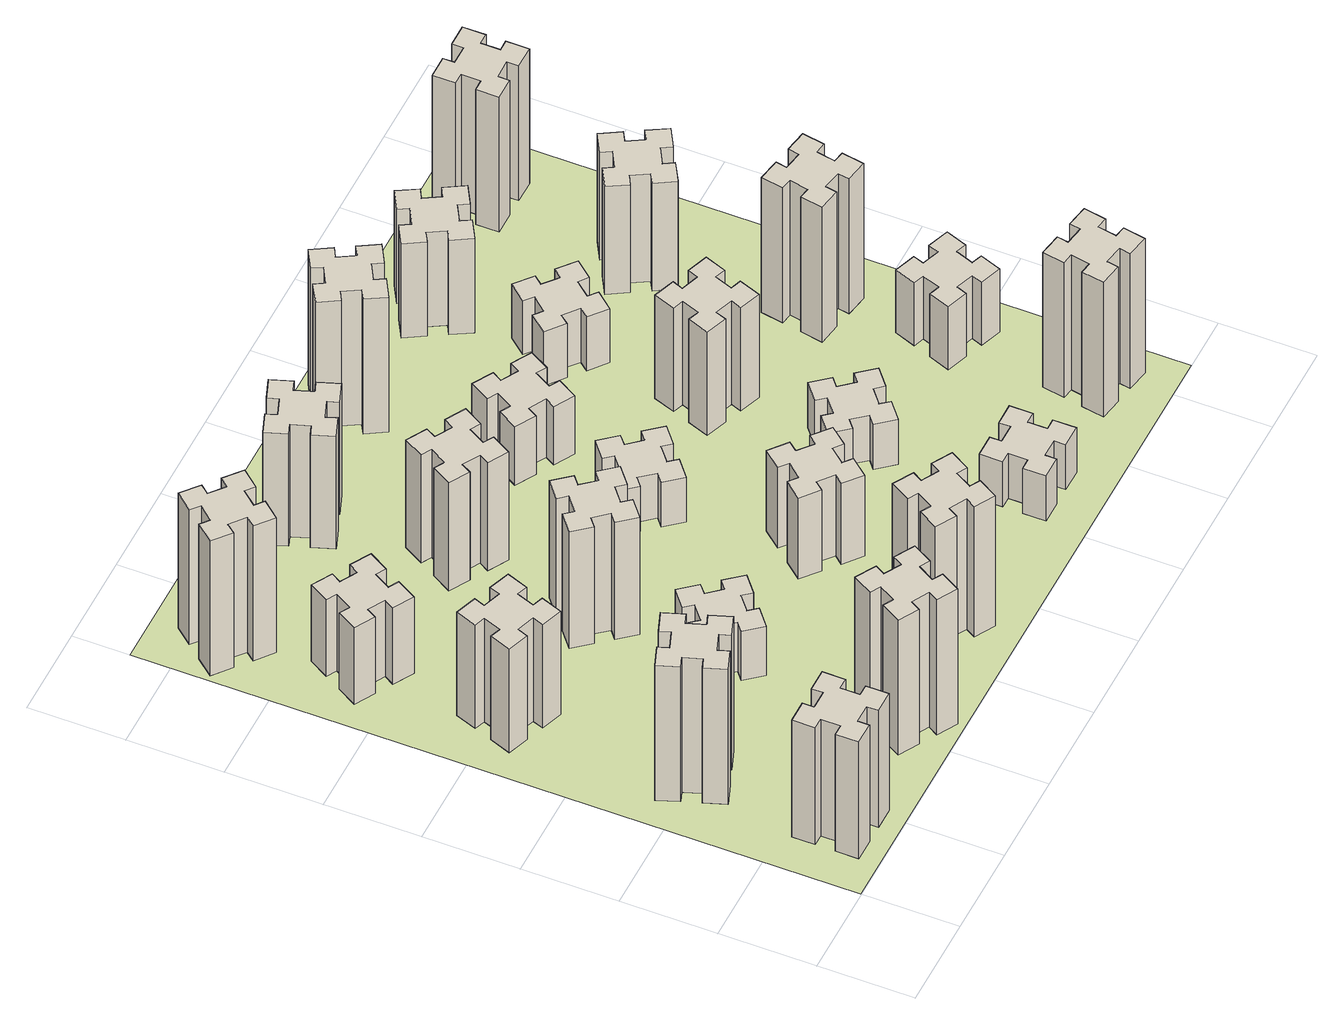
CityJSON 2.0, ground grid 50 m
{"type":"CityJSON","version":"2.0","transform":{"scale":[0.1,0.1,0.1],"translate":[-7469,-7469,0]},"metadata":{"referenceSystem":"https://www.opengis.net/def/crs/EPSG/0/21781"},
"CityObjects":{
"building1":{"type":"Building","attributes":{"class":"1000","function":"1000","usage":"1000","yearOfConstruction":2016,"roofType":"1000","measuredHeight":78,"storeysAboveGround":30,"storeysBelowGround":0},"geometry":[{"type":"Solid","lod":"1","boundaries":[[[[0,1,2,3,4,5,6,7,8,9,10,11,12,13,14,15,16,17,18,19]],[[17,16,20,21]],[[16,15,22,20]],[[15,14,23,22]],[[14,13,24,23]],[[13,12,25,24]],[[12,11,26,25]],[[11,10,27,26]],[[10,9,28,27]],[[9,8,29,28]],[[8,7,30,29]],[[7,6,31,30]],[[6,5,32,31]],[[5,4,33,32]],[[4,3,34,33]],[[3,2,35,34]],[[2,1,36,35]],[[1,0,37,36]],[[0,19,38,37]],[[19,18,39,38]],[[18,17,21,39]],[[24,25,26,27,28,29,30,31,32,33,34,35,36,37,38,39,21,20,22,23]]]]}]},
"building2":{"type":"Building","attributes":{"class":"1000","function":"1000","usage":"1000","yearOfConstruction":2016,"roofType":"1000","measuredHeight":90,"storeysAboveGround":30,"storeysBelowGround":0},"geometry":[{"type":"Solid","lod":"1","boundaries":[[[[40,41,42,43,44,45,46,47,48,49,50,51,52,53,54,55,56,57,58,59]],[[57,56,60,61]],[[56,55,62,60]],[[55,54,63,62]],[[54,53,64,63]],[[53,52,65,64]],[[52,51,66,65]],[[51,50,67,66]],[[50,49,68,67]],[[49,48,69,68]],[[48,47,70,69]],[[47,46,71,70]],[[46,45,72,71]],[[45,44,73,72]],[[44,43,74,73]],[[43,42,75,74]],[[42,41,76,75]],[[41,40,77,76]],[[40,59,78,77]],[[59,58,79,78]],[[58,57,61,79]],[[64,65,66,67,68,69,70,71,72,73,74,75,76,77,78,79,61,60,62,63]]]]}]},
"building3":{"type":"Building","attributes":{"class":"1000","function":"1000","usage":"1000","yearOfConstruction":2016,"roofType":"1000","measuredHeight":69,"storeysAboveGround":30,"storeysBelowGround":0},"geometry":[{"type":"Solid","lod":"1","boundaries":[[[[80,81,82,83,84,85,86,87,88,89,90,91,92,93,94,95,96,97,98,99]],[[97,96,100,101]],[[96,95,102,100]],[[95,94,103,102]],[[94,93,104,103]],[[93,92,105,104]],[[92,91,106,105]],[[91,90,107,106]],[[90,89,108,107]],[[89,88,109,108]],[[88,87,110,109]],[[87,86,111,110]],[[86,85,112,111]],[[85,84,113,112]],[[84,83,114,113]],[[83,82,115,114]],[[82,81,116,115]],[[81,80,117,116]],[[80,99,118,117]],[[99,98,119,118]],[[98,97,101,119]],[[104,105,106,107,108,109,110,111,112,113,114,115,116,117,118,119,101,100,102,103]]]]}]},
"building4":{"type":"Building","attributes":{"class":"1000","function":"1000","usage":"1000","yearOfConstruction":2016,"roofType":"1000","measuredHeight":51,"storeysAboveGround":30,"storeysBelowGround":0},"geometry":[{"type":"Solid","lod":"1","boundaries":[[[[120,121,122,123,124,125,126,127,128,129,130,131,132,133,134,135,136,137,138,139]],[[137,136,140,141]],[[136,135,142,140]],[[135,134,143,142]],[[134,133,144,143]],[[133,132,145,144]],[[132,131,146,145]],[[131,130,147,146]],[[130,129,148,147]],[[129,128,149,148]],[[128,127,150,149]],[[127,126,151,150]],[[126,125,152,151]],[[125,124,153,152]],[[124,123,154,153]],[[123,122,155,154]],[[122,121,156,155]],[[121,120,157,156]],[[120,139,158,157]],[[139,138,159,158]],[[138,137,141,159]],[[144,145,146,147,148,149,150,151,152,153,154,155,156,157,158,159,141,140,142,143]]]]}]},
"building5":{"type":"Building","attributes":{"class":"1000","function":"1000","usage":"1000","yearOfConstruction":2016,"roofType":"1000","measuredHeight":90,"storeysAboveGround":30,"storeysBelowGround":0},"geometry":[{"type":"Solid","lod":"1","boundaries":[[[[160,161,162,163,164,165,166,167,168,169,170,171,172,173,174,175,176,177,178,179]],[[177,176,180,181]],[[176,175,182,180]],[[175,174,183,182]],[[174,173,184,183]],[[173,172,185,184]],[[172,171,186,185]],[[171,170,187,186]],[[170,169,188,187]],[[169,168,189,188]],[[168,167,190,189]],[[167,166,191,190]],[[166,165,192,191]],[[165,164,193,192]],[[164,163,194,193]],[[163,162,195,194]],[[162,161,196,195]],[[161,160,197,196]],[[160,179,198,197]],[[179,178,199,198]],[[178,177,181,199]],[[184,185,186,187,188,189,190,191,192,193,194,195,196,197,198,199,181,180,182,183]]]]}]},
"building6":{"type":"Building","attributes":{"class":"1000","function":"1000","usage":"1000","yearOfConstruction":2016,"roofType":"1000","measuredHeight":90,"storeysAboveGround":30,"storeysBelowGround":0},"geometry":[{"type":"Solid","lod":"1","boundaries":[[[[200,201,202,203,204,205,206,207,208,209,210,211,212,213,214,215,216,217,218,219]],[[217,216,220,221]],[[216,215,222,220]],[[215,214,223,222]],[[214,213,224,223]],[[213,212,225,224]],[[212,211,226,225]],[[211,210,227,226]],[[210,209,228,227]],[[209,208,229,228]],[[208,207,230,229]],[[207,206,231,230]],[[206,205,232,231]],[[205,204,233,232]],[[204,203,234,233]],[[203,202,235,234]],[[202,201,236,235]],[[201,200,237,236]],[[200,219,238,237]],[[219,218,239,238]],[[218,217,221,239]],[[224,225,226,227,228,229,230,231,232,233,234,235,236,237,238,239,221,220,222,223]]]]}]},
"building7":{"type":"Building","attributes":{"class":"1000","function":"1000","usage":"1000","yearOfConstruction":2016,"roofType":"1000","measuredHeight":33,"storeysAboveGround":30,"storeysBelowGround":0},"geometry":[{"type":"Solid","lod":"1","boundaries":[[[[240,241,242,243,244,245,246,247,248,249,250,251,252,253,254,255,256,257,258,259]],[[257,256,260,261]],[[256,255,262,260]],[[255,254,263,262]],[[254,253,264,263]],[[253,252,265,264]],[[252,251,266,265]],[[251,250,267,266]],[[250,249,268,267]],[[249,248,269,268]],[[248,247,270,269]],[[247,246,271,270]],[[246,245,272,271]],[[245,244,273,272]],[[244,243,274,273]],[[243,242,275,274]],[[242,241,276,275]],[[241,240,277,276]],[[240,259,278,277]],[[259,258,279,278]],[[258,257,261,279]],[[264,265,266,267,268,269,270,271,272,273,274,275,276,277,278,279,261,260,262,263]]]]}]},
"building8":{"type":"Building","attributes":{"class":"1000","function":"1000","usage":"1000","yearOfConstruction":2016,"roofType":"1000","measuredHeight":78,"storeysAboveGround":30,"storeysBelowGround":0},"geometry":[{"type":"Solid","lod":"1","boundaries":[[[[280,281,282,283,284,285,286,287,288,289,290,291,292,293,294,295,296,297,298,299]],[[297,296,300,301]],[[296,295,302,300]],[[295,294,303,302]],[[294,293,304,303]],[[293,292,305,304]],[[292,291,306,305]],[[291,290,307,306]],[[290,289,308,307]],[[289,288,309,308]],[[288,287,310,309]],[[287,286,311,310]],[[286,285,312,311]],[[285,284,313,312]],[[284,283,314,313]],[[283,282,315,314]],[[282,281,316,315]],[[281,280,317,316]],[[280,299,318,317]],[[299,298,319,318]],[[298,297,301,319]],[[304,305,306,307,308,309,310,311,312,313,314,315,316,317,318,319,301,300,302,303]]]]}]},
"building9":{"type":"Building","attributes":{"class":"1000","function":"1000","usage":"1000","yearOfConstruction":2016,"roofType":"1000","measuredHeight":87,"storeysAboveGround":30,"storeysBelowGround":0},"geometry":[{"type":"Solid","lod":"1","boundaries":[[[[320,321,322,323,324,325,326,327,328,329,330,331,332,333,334,335,336,337,338,339]],[[337,336,340,341]],[[336,335,342,340]],[[335,334,343,342]],[[334,333,344,343]],[[333,332,345,344]],[[332,331,346,345]],[[331,330,347,346]],[[330,329,348,347]],[[329,328,349,348]],[[328,327,350,349]],[[327,326,351,350]],[[326,325,352,351]],[[325,324,353,352]],[[324,323,354,353]],[[323,322,355,354]],[[322,321,356,355]],[[321,320,357,356]],[[320,339,358,357]],[[339,338,359,358]],[[338,337,341,359]],[[344,345,346,347,348,349,350,351,352,353,354,355,356,357,358,359,341,340,342,343]]]]}]},
"building10":{"type":"Building","attributes":{"class":"1000","function":"1000","usage":"1000","yearOfConstruction":2016,"roofType":"1000","measuredHeight":72,"storeysAboveGround":30,"storeysBelowGround":0},"geometry":[{"type":"Solid","lod":"1","boundaries":[[[[360,361,362,363,364,365,366,367,368,369,370,371,372,373,374,375,376,377,378,379]],[[377,376,380,381]],[[376,375,382,380]],[[375,374,383,382]],[[374,373,384,383]],[[373,372,385,384]],[[372,371,386,385]],[[371,370,387,386]],[[370,369,388,387]],[[369,368,389,388]],[[368,367,390,389]],[[367,366,391,390]],[[366,365,392,391]],[[365,364,393,392]],[[364,363,394,393]],[[363,362,395,394]],[[362,361,396,395]],[[361,360,397,396]],[[360,379,398,397]],[[379,378,399,398]],[[378,377,381,399]],[[384,385,386,387,388,389,390,391,392,393,394,395,396,397,398,399,381,380,382,383]]]]}]},
"building11":{"type":"Building","attributes":{"class":"1000","function":"1000","usage":"1000","yearOfConstruction":2016,"roofType":"1000","measuredHeight":75,"storeysAboveGround":30,"storeysBelowGround":0},"geometry":[{"type":"Solid","lod":"1","boundaries":[[[[400,401,402,403,404,405,406,407,408,409,410,411,412,413,414,415,416,417,418,419]],[[417,416,420,421]],[[416,415,422,420]],[[415,414,423,422]],[[414,413,424,423]],[[413,412,425,424]],[[412,411,426,425]],[[411,410,427,426]],[[410,409,428,427]],[[409,408,429,428]],[[408,407,430,429]],[[407,406,431,430]],[[406,405,432,431]],[[405,404,433,432]],[[404,403,434,433]],[[403,402,435,434]],[[402,401,436,435]],[[401,400,437,436]],[[400,419,438,437]],[[419,418,439,438]],[[418,417,421,439]],[[424,425,426,427,428,429,430,431,432,433,434,435,436,437,438,439,421,420,422,423]]]]}]},
"building12":{"type":"Building","attributes":{"class":"1000","function":"1000","usage":"1000","yearOfConstruction":2016,"roofType":"1000","measuredHeight":54,"storeysAboveGround":30,"storeysBelowGround":0},"geometry":[{"type":"Solid","lod":"1","boundaries":[[[[440,441,442,443,444,445,446,447,448,449,450,451,452,453,454,455,456,457,458,459]],[[457,456,460,461]],[[456,455,462,460]],[[455,454,463,462]],[[454,453,464,463]],[[453,452,465,464]],[[452,451,466,465]],[[451,450,467,466]],[[450,449,468,467]],[[449,448,469,468]],[[448,447,470,469]],[[447,446,471,470]],[[446,445,472,471]],[[445,444,473,472]],[[444,443,474,473]],[[443,442,475,474]],[[442,441,476,475]],[[441,440,477,476]],[[440,459,478,477]],[[459,458,479,478]],[[458,457,461,479]],[[464,465,466,467,468,469,470,471,472,473,474,475,476,477,478,479,461,460,462,463]]]]}]},
"building13":{"type":"Building","attributes":{"class":"1000","function":"1000","usage":"1000","yearOfConstruction":2016,"roofType":"1000","measuredHeight":30,"storeysAboveGround":30,"storeysBelowGround":0},"geometry":[{"type":"Solid","lod":"1","boundaries":[[[[480,481,482,483,484,485,486,487,488,489,490,491,492,493,494,495,496,497,498,499]],[[497,496,500,501]],[[496,495,502,500]],[[495,494,503,502]],[[494,493,504,503]],[[493,492,505,504]],[[492,491,506,505]],[[491,490,507,506]],[[490,489,508,507]],[[489,488,509,508]],[[488,487,510,509]],[[487,486,511,510]],[[486,485,512,511]],[[485,484,513,512]],[[484,483,514,513]],[[483,482,515,514]],[[482,481,516,515]],[[481,480,517,516]],[[480,499,518,517]],[[499,498,519,518]],[[498,497,501,519]],[[504,505,506,507,508,509,510,511,512,513,514,515,516,517,518,519,501,500,502,503]]]]}]},
"building14":{"type":"Building","attributes":{"class":"1000","function":"1000","usage":"1000","yearOfConstruction":2016,"roofType":"1000","measuredHeight":39,"storeysAboveGround":30,"storeysBelowGround":0},"geometry":[{"type":"Solid","lod":"1","boundaries":[[[[520,521,522,523,524,525,526,527,528,529,530,531,532,533,534,535,536,537,538,539]],[[537,536,540,541]],[[536,535,542,540]],[[535,534,543,542]],[[534,533,544,543]],[[533,532,545,544]],[[532,531,546,545]],[[531,530,547,546]],[[530,529,548,547]],[[529,528,549,548]],[[528,527,550,549]],[[527,526,551,550]],[[526,525,552,551]],[[525,524,553,552]],[[524,523,554,553]],[[523,522,555,554]],[[522,521,556,555]],[[521,520,557,556]],[[520,539,558,557]],[[539,538,559,558]],[[538,537,541,559]],[[544,545,546,547,548,549,550,551,552,553,554,555,556,557,558,559,541,540,542,543]]]]}]},
"building15":{"type":"Building","attributes":{"class":"1000","function":"1000","usage":"1000","yearOfConstruction":2016,"roofType":"1000","measuredHeight":30,"storeysAboveGround":30,"storeysBelowGround":0},"geometry":[{"type":"Solid","lod":"1","boundaries":[[[[560,561,562,563,564,565,566,567,568,569,570,571,572,573,574,575,576,577,578,579]],[[577,576,580,581]],[[576,575,582,580]],[[575,574,583,582]],[[574,573,584,583]],[[573,572,585,584]],[[572,571,586,585]],[[571,570,587,586]],[[570,569,588,587]],[[569,568,589,588]],[[568,567,590,589]],[[567,566,591,590]],[[566,565,592,591]],[[565,564,593,592]],[[564,563,594,593]],[[563,562,595,594]],[[562,561,596,595]],[[561,560,597,596]],[[560,579,598,597]],[[579,578,599,598]],[[578,577,581,599]],[[584,585,586,587,588,589,590,591,592,593,594,595,596,597,598,599,581,580,582,583]]]]}]},
"building16":{"type":"Building","attributes":{"class":"1000","function":"1000","usage":"1000","yearOfConstruction":2016,"roofType":"1000","measuredHeight":90,"storeysAboveGround":30,"storeysBelowGround":0},"geometry":[{"type":"Solid","lod":"1","boundaries":[[[[600,601,602,603,604,605,606,607,608,609,610,611,612,613,614,615,616,617,618,619]],[[617,616,620,621]],[[616,615,622,620]],[[615,614,623,622]],[[614,613,624,623]],[[613,612,625,624]],[[612,611,626,625]],[[611,610,627,626]],[[610,609,628,627]],[[609,608,629,628]],[[608,607,630,629]],[[607,606,631,630]],[[606,605,632,631]],[[605,604,633,632]],[[604,603,634,633]],[[603,602,635,634]],[[602,601,636,635]],[[601,600,637,636]],[[600,619,638,637]],[[619,618,639,638]],[[618,617,621,639]],[[624,625,626,627,628,629,630,631,632,633,634,635,636,637,638,639,621,620,622,623]]]]}]},
"building17":{"type":"Building","attributes":{"class":"1000","function":"1000","usage":"1000","yearOfConstruction":2016,"roofType":"1000","measuredHeight":30,"storeysAboveGround":30,"storeysBelowGround":0},"geometry":[{"type":"Solid","lod":"1","boundaries":[[[[640,641,642,643,644,645,646,647,648,649,650,651,652,653,654,655,656,657,658,659]],[[657,656,660,661]],[[656,655,662,660]],[[655,654,663,662]],[[654,653,664,663]],[[653,652,665,664]],[[652,651,666,665]],[[651,650,667,666]],[[650,649,668,667]],[[649,648,669,668]],[[648,647,670,669]],[[647,646,671,670]],[[646,645,672,671]],[[645,644,673,672]],[[644,643,674,673]],[[643,642,675,674]],[[642,641,676,675]],[[641,640,677,676]],[[640,659,678,677]],[[659,658,679,678]],[[658,657,661,679]],[[664,665,666,667,668,669,670,671,672,673,674,675,676,677,678,679,661,660,662,663]]]]}]},
"building18":{"type":"Building","attributes":{"class":"1000","function":"1000","usage":"1000","yearOfConstruction":2016,"roofType":"1000","measuredHeight":69,"storeysAboveGround":30,"storeysBelowGround":0},"geometry":[{"type":"Solid","lod":"1","boundaries":[[[[680,681,682,683,684,685,686,687,688,689,690,691,692,693,694,695,696,697,698,699]],[[697,696,700,701]],[[696,695,702,700]],[[695,694,703,702]],[[694,693,704,703]],[[693,692,705,704]],[[692,691,706,705]],[[691,690,707,706]],[[690,689,708,707]],[[689,688,709,708]],[[688,687,710,709]],[[687,686,711,710]],[[686,685,712,711]],[[685,684,713,712]],[[684,683,714,713]],[[683,682,715,714]],[[682,681,716,715]],[[681,680,717,716]],[[680,699,718,717]],[[699,698,719,718]],[[698,697,701,719]],[[704,705,706,707,708,709,710,711,712,713,714,715,716,717,718,719,701,700,702,703]]]]}]},
"building19":{"type":"Building","attributes":{"class":"1000","function":"1000","usage":"1000","yearOfConstruction":2016,"roofType":"1000","measuredHeight":36,"storeysAboveGround":30,"storeysBelowGround":0},"geometry":[{"type":"Solid","lod":"1","boundaries":[[[[720,721,722,723,724,725,726,727,728,729,730,731,732,733,734,735,736,737,738,739]],[[737,736,740,741]],[[736,735,742,740]],[[735,734,743,742]],[[734,733,744,743]],[[733,732,745,744]],[[732,731,746,745]],[[731,730,747,746]],[[730,729,748,747]],[[729,728,749,748]],[[728,727,750,749]],[[727,726,751,750]],[[726,725,752,751]],[[725,724,753,752]],[[724,723,754,753]],[[723,722,755,754]],[[722,721,756,755]],[[721,720,757,756]],[[720,739,758,757]],[[739,738,759,758]],[[738,737,741,759]],[[744,745,746,747,748,749,750,751,752,753,754,755,756,757,758,759,741,740,742,743]]]]}]},
"building20":{"type":"Building","attributes":{"class":"1000","function":"1000","usage":"1000","yearOfConstruction":2016,"roofType":"1000","measuredHeight":90,"storeysAboveGround":30,"storeysBelowGround":0},"geometry":[{"type":"Solid","lod":"1","boundaries":[[[[760,761,762,763,764,765,766,767,768,769,770,771,772,773,774,775,776,777,778,779]],[[777,776,780,781]],[[776,775,782,780]],[[775,774,783,782]],[[774,773,784,783]],[[773,772,785,784]],[[772,771,786,785]],[[771,770,787,786]],[[770,769,788,787]],[[769,768,789,788]],[[768,767,790,789]],[[767,766,791,790]],[[766,765,792,791]],[[765,764,793,792]],[[764,763,794,793]],[[763,762,795,794]],[[762,761,796,795]],[[761,760,797,796]],[[760,779,798,797]],[[779,778,799,798]],[[778,777,781,799]],[[784,785,786,787,788,789,790,791,792,793,794,795,796,797,798,799,781,780,782,783]]]]}]},
"building21":{"type":"Building","attributes":{"class":"1000","function":"1000","usage":"1000","yearOfConstruction":2016,"roofType":"1000","measuredHeight":63,"storeysAboveGround":30,"storeysBelowGround":0},"geometry":[{"type":"Solid","lod":"1","boundaries":[[[[800,801,802,803,804,805,806,807,808,809,810,811,812,813,814,815,816,817,818,819]],[[817,816,820,821]],[[816,815,822,820]],[[815,814,823,822]],[[814,813,824,823]],[[813,812,825,824]],[[812,811,826,825]],[[811,810,827,826]],[[810,809,828,827]],[[809,808,829,828]],[[808,807,830,829]],[[807,806,831,830]],[[806,805,832,831]],[[805,804,833,832]],[[804,803,834,833]],[[803,802,835,834]],[[802,801,836,835]],[[801,800,837,836]],[[800,819,838,837]],[[819,818,839,838]],[[818,817,821,839]],[[824,825,826,827,828,829,830,831,832,833,834,835,836,837,838,839,821,820,822,823]]]]}]},
"building22":{"type":"Building","attributes":{"class":"1000","function":"1000","usage":"1000","yearOfConstruction":2016,"roofType":"1000","measuredHeight":42,"storeysAboveGround":30,"storeysBelowGround":0},"geometry":[{"type":"Solid","lod":"1","boundaries":[[[[840,841,842,843,844,845,846,847,848,849,850,851,852,853,854,855,856,857,858,859]],[[857,856,860,861]],[[856,855,862,860]],[[855,854,863,862]],[[854,853,864,863]],[[853,852,865,864]],[[852,851,866,865]],[[851,850,867,866]],[[850,849,868,867]],[[849,848,869,868]],[[848,847,870,869]],[[847,846,871,870]],[[846,845,872,871]],[[845,844,873,872]],[[844,843,874,873]],[[843,842,875,874]],[[842,841,876,875]],[[841,840,877,876]],[[840,859,878,877]],[[859,858,879,878]],[[858,857,861,879]],[[864,865,866,867,868,869,870,871,872,873,874,875,876,877,878,879,861,860,862,863]]]]}]},
"building23":{"type":"Building","attributes":{"class":"1000","function":"1000","usage":"1000","yearOfConstruction":2016,"roofType":"1000","measuredHeight":90,"storeysAboveGround":30,"storeysBelowGround":0},"geometry":[{"type":"Solid","lod":"1","boundaries":[[[[880,881,882,883,884,885,886,887,888,889,890,891,892,893,894,895,896,897,898,899]],[[897,896,900,901]],[[896,895,902,900]],[[895,894,903,902]],[[894,893,904,903]],[[893,892,905,904]],[[892,891,906,905]],[[891,890,907,906]],[[890,889,908,907]],[[889,888,909,908]],[[888,887,910,909]],[[887,886,911,910]],[[886,885,912,911]],[[885,884,913,912]],[[884,883,914,913]],[[883,882,915,914]],[[882,881,916,915]],[[881,880,917,916]],[[880,899,918,917]],[[899,898,919,918]],[[898,897,901,919]],[[904,905,906,907,908,909,910,911,912,913,914,915,916,917,918,919,901,900,902,903]]]]}]},
"building24":{"type":"Building","attributes":{"class":"1000","function":"1000","usage":"1000","yearOfConstruction":2016,"roofType":"1000","measuredHeight":72,"storeysAboveGround":30,"storeysBelowGround":0},"geometry":[{"type":"Solid","lod":"1","boundaries":[[[[920,921,922,923,924,925,926,927,928,929,930,931,932,933,934,935,936,937,938,939]],[[937,936,940,941]],[[936,935,942,940]],[[935,934,943,942]],[[934,933,944,943]],[[933,932,945,944]],[[932,931,946,945]],[[931,930,947,946]],[[930,929,948,947]],[[929,928,949,948]],[[928,927,950,949]],[[927,926,951,950]],[[926,925,952,951]],[[925,924,953,952]],[[924,923,954,953]],[[923,922,955,954]],[[922,921,956,955]],[[921,920,957,956]],[[920,939,958,957]],[[939,938,959,958]],[[938,937,941,959]],[[944,945,946,947,948,949,950,951,952,953,954,955,956,957,958,959,941,940,942,943]]]]}]},
"building25":{"type":"Building","attributes":{"class":"1000","function":"1000","usage":"1000","yearOfConstruction":2016,"roofType":"1000","measuredHeight":90,"storeysAboveGround":30,"storeysBelowGround":0},"geometry":[{"type":"Solid","lod":"1","boundaries":[[[[960,961,962,963,964,965,966,967,968,969,970,971,972,973,974,975,976,977,978,979]],[[977,976,980,981]],[[976,975,982,980]],[[975,974,983,982]],[[974,973,984,983]],[[973,972,985,984]],[[972,971,986,985]],[[971,970,987,986]],[[970,969,988,987]],[[969,968,989,988]],[[968,967,990,989]],[[967,966,991,990]],[[966,965,992,991]],[[965,964,993,992]],[[964,963,994,993]],[[963,962,995,994]],[[962,961,996,995]],[[961,960,997,996]],[[960,979,998,997]],[[979,978,999,998]],[[978,977,981,999]],[[984,985,986,987,988,989,990,991,992,993,994,995,996,997,998,999,981,980,982,983]]]]}]},
"landuse1":{"type":"LandUse","attributes":{"name":"plot1","function":"1010"},"geometry":[{"type":"MultiSurface","lod":"1","boundaries":[[[1000,1001,1002,1003]]]}]}
},
"vertices":[
[265,325,0],[265,225,0],[205,225,0],[205,105,0],[325,105,0],[325,165,0],[425,165,0],[425,105,0],[545,105,0],[545,225,0],[485,225,0],[485,325,0],[545,325,0],[545,445,0],[425,445,0],[425,385,0],[325,385,0],[325,445,0],[205,445,0],[205,325,0],[325,385,780],[325,445,780],[425,385,780],[425,445,780],[545,445,780],[545,325,780],[485,325,780],[485,225,780],[545,225,780],[545,105,780],[425,105,780],[425,165,780],[325,165,780],[325,105,780],[205,105,780],[205,225,780],[265,225,780],[265,325,780],[205,325,780],[205,445,780],
[255,1025,0],[289,931,0],[233,910,0],[274,797,0],[387,839,0],[366,895,0],[460,929,0],[480,873,0],[593,914,0],[552,1027,0],[496,1006,0],[462,1100,0],[518,1120,0],[477,1233,0],[364,1192,0],[385,1136,0],[291,1102,0],[270,1158,0],[157,1117,0],[199,1004,0],[291,1102,900],[270,1158,900],[385,1136,900],[364,1192,900],[477,1233,900],[518,1120,900],[462,1100,900],[496,1006,900],[552,1027,900],[593,914,900],[480,873,900],[460,929,900],[366,895,900],[387,839,900],[274,797,900],[233,910,900],[289,931,900],[255,1025,900],[199,1004,900],[157,1117,900],
[291,1869,0],[385,1835,0],[364,1779,0],[477,1737,0],[518,1850,0],[462,1871,0],[496,1965,0],[552,1944,0],[593,2057,0],[480,2098,0],[460,2042,0],[366,2076,0],[387,2132,0],[274,2173,0],[233,2060,0],[289,2040,0],[255,1946,0],[199,1967,0],[157,1854,0],[270,1813,0],[255,1946,690],[199,1967,690],[289,2040,690],[233,2060,690],[274,2173,690],[387,2132,690],[366,2076,690],[460,2042,690],[480,2098,690],[593,2057,690],[552,1944,690],[496,1965,690],[462,1871,690],[518,1850,690],[477,1737,690],[364,1779,690],[385,1835,690],[291,1869,690],[270,1813,690],[157,1854,690],
[446,2597,0],[496,2684,0],[548,2654,0],[608,2758,0],[504,2818,0],[474,2766,0],[387,2816,0],[417,2868,0],[313,2928,0],[253,2824,0],[305,2794,0],[255,2707,0],[203,2737,0],[143,2633,0],[247,2573,0],[277,2625,0],[364,2575,0],[334,2523,0],[438,2463,0],[498,2567,0],[364,2575,510],[334,2523,510],[277,2625,510],[247,2573,510],[143,2633,510],[203,2737,510],[255,2707,510],[305,2794,510],[253,2824,510],[313,2928,510],[417,2868,510],[387,2816,510],[474,2766,510],[504,2818,510],[608,2758,510],[548,2654,510],[496,2684,510],[446,2597,510],[498,2567,510],[438,2463,510],
[1214,346,0],[1127,396,0],[1157,448,0],[1053,508,0],[993,404,0],[1045,374,0],[995,287,0],[943,317,0],[883,213,0],[987,153,0],[1017,205,0],[1104,155,0],[1074,103,0],[1178,43,0],[1238,147,0],[1186,177,0],[1236,264,0],[1288,234,0],[1348,338,0],[1244,398,0],[1236,264,900],[1288,234,900],[1186,177,900],[1238,147,900],[1178,43,900],[1074,103,900],[1104,155,900],[1017,205,900],[987,153,900],[883,213,900],[943,317,900],[995,287,900],[1045,374,900],[993,404,900],[1053,508,900],[1157,448,900],[1127,396,900],[1214,346,900],[1244,398,900],[1348,338,900],
[384,3387,0],[308,3452,0],[346,3498,0],[254,3575,0],[177,3483,0],[223,3444,0],[159,3368,0],[113,3406,0],[36,3314,0],[128,3237,0],[166,3283,0],[243,3219,0],[204,3173,0],[296,3096,0],[373,3188,0],[327,3226,0],[392,3303,0],[438,3264,0],[515,3356,0],[423,3433,0],[392,3303,900],[438,3264,900],[327,3226,900],[373,3188,900],[296,3096,900],[204,3173,900],[243,3219,900],[166,3283,900],[128,3237,900],[36,3314,900],[113,3406,900],[159,3368,900],[223,3444,900],[177,3483,900],[254,3575,900],[346,3498,900],[308,3452,900],[384,3387,900],[423,3433,900],[515,3356,900],
[1083,1332,0],[1006,1267,0],[968,1313,0],[876,1236,0],[953,1144,0],[999,1183,0],[1063,1106,0],[1017,1068,0],[1094,976,0],[1186,1053,0],[1148,1099,0],[1224,1163,0],[1263,1117,0],[1355,1194,0],[1278,1286,0],[1232,1248,0],[1167,1324,0],[1213,1363,0],[1136,1455,0],[1044,1378,0],[1167,1324,330],[1213,1363,330],[1232,1248,330],[1278,1286,330],[1355,1194,330],[1263,1117,330],[1224,1163,330],[1148,1099,330],[1186,1053,330],[1094,976,330],[1017,1068,330],[1063,1106,330],[999,1183,330],[953,1144,330],[876,1236,330],[968,1313,330],[1006,1267,330],[1083,1332,330],[1044,1378,330],[1136,1455,330],
[1083,1972,0],[1006,1907,0],[968,1953,0],[876,1876,0],[953,1784,0],[999,1823,0],[1063,1746,0],[1017,1708,0],[1094,1616,0],[1186,1693,0],[1148,1739,0],[1224,1803,0],[1263,1757,0],[1355,1834,0],[1278,1926,0],[1232,1888,0],[1167,1964,0],[1213,2003,0],[1136,2095,0],[1044,2018,0],[1167,1964,780],[1213,2003,780],[1232,1888,780],[1278,1926,780],[1355,1834,780],[1263,1757,780],[1224,1803,780],[1148,1739,780],[1186,1693,780],[1094,1616,780],[1017,1708,780],[1063,1746,780],[999,1823,780],[953,1784,780],[876,1876,780],[968,1953,780],[1006,1907,780],[1083,1972,780],[1044,2018,780],[1136,2095,780],
[1657,305,0],[1744,255,0],[1714,203,0],[1818,143,0],[1878,247,0],[1826,277,0],[1876,364,0],[1928,334,0],[1988,438,0],[1884,498,0],[1854,446,0],[1767,496,0],[1797,548,0],[1693,608,0],[1633,504,0],[1685,474,0],[1635,387,0],[1583,417,0],[1523,313,0],[1627,253,0],[1635,387,870],[1583,417,870],[1685,474,870],[1633,504,870],[1693,608,870],[1797,548,870],[1767,496,870],[1854,446,870],[1884,498,870],[1988,438,870],[1928,334,870],[1876,364,870],[1826,277,870],[1878,247,870],[1818,143,870],[1714,203,870],[1744,255,870],[1657,305,870],[1627,253,870],[1523,313,870],
[1314,2666,0],[1227,2716,0],[1257,2768,0],[1153,2828,0],[1093,2724,0],[1145,2694,0],[1095,2607,0],[1043,2637,0],[983,2533,0],[1087,2473,0],[1117,2525,0],[1204,2475,0],[1174,2423,0],[1278,2363,0],[1338,2467,0],[1286,2497,0],[1336,2584,0],[1388,2554,0],[1448,2658,0],[1344,2718,0],[1336,2584,720],[1388,2554,720],[1286,2497,720],[1338,2467,720],[1278,2363,720],[1174,2423,720],[1204,2475,720],[1117,2525,720],[1087,2473,720],[983,2533,720],[1043,2637,720],[1095,2607,720],[1145,2694,720],[1093,2724,720],[1153,2828,720],[1257,2768,720],[1227,2716,720],[1314,2666,720],[1344,2718,720],[1448,2658,720],
[1125,3456,0],[1031,3422,0],[1010,3478,0],[897,3437,0],[939,3324,0],[995,3345,0],[1029,3251,0],[973,3230,0],[1014,3117,0],[1127,3159,0],[1106,3215,0],[1200,3249,0],[1220,3193,0],[1333,3234,0],[1292,3347,0],[1236,3326,0],[1202,3420,0],[1258,3440,0],[1217,3553,0],[1104,3512,0],[1202,3420,750],[1258,3440,750],[1236,3326,750],[1292,3347,750],[1333,3234,750],[1220,3193,750],[1200,3249,750],[1106,3215,750],[1127,3159,750],[1014,3117,750],[973,3230,750],[1029,3251,750],[995,3345,750],[939,3324,750],[897,3437,750],[1010,3478,750],[1031,3422,750],[1125,3456,750],[1104,3512,750],[1217,3553,750],
[1846,1063,0],[1923,999,0],[1884,953,0],[1976,876,0],[2053,968,0],[2007,1006,0],[2072,1083,0],[2118,1044,0],[2195,1136,0],[2103,1213,0],[2064,1167,0],[1988,1232,0],[2026,1278,0],[1934,1355,0],[1857,1263,0],[1903,1224,0],[1839,1148,0],[1793,1186,0],[1716,1094,0],[1808,1017,0],[1839,1148,540],[1793,1186,540],[1903,1224,540],[1857,1263,540],[1934,1355,540],[2026,1278,540],[1988,1232,540],[2064,1167,540],[2103,1213,540],[2195,1136,540],[2118,1044,540],[2072,1083,540],[2007,1006,540],[2053,968,540],[1976,876,540],[1884,953,540],[1923,999,540],[1846,1063,540],[1808,1017,540],[1716,1094,540],
[1972,1988,0],[1907,2064,0],[1953,2103,0],[1876,2195,0],[1784,2118,0],[1823,2072,0],[1746,2007,0],[1708,2053,0],[1616,1976,0],[1693,1884,0],[1739,1923,0],[1803,1846,0],[1757,1808,0],[1834,1716,0],[1926,1793,0],[1888,1839,0],[1964,1903,0],[2003,1857,0],[2095,1934,0],[2018,2026,0],[1964,1903,300],[2003,1857,300],[1888,1839,300],[1926,1793,300],[1834,1716,300],[1757,1808,300],[1803,1846,300],[1739,1923,300],[1693,1884,300],[1616,1976,300],[1708,2053,300],[1746,2007,300],[1823,2072,300],[1784,2118,300],[1876,2195,300],[1953,2103,300],[1907,2064,300],[1972,1988,300],[2018,2026,300],[2095,1934,300],
[2026,2497,0],[2076,2584,0],[2128,2554,0],[2188,2658,0],[2084,2718,0],[2054,2666,0],[1967,2716,0],[1997,2768,0],[1893,2828,0],[1833,2724,0],[1885,2694,0],[1835,2607,0],[1783,2637,0],[1723,2533,0],[1827,2473,0],[1857,2525,0],[1944,2475,0],[1914,2423,0],[2018,2363,0],[2078,2467,0],[1944,2475,390],[1914,2423,390],[1857,2525,390],[1827,2473,390],[1723,2533,390],[1783,2637,390],[1835,2607,390],[1885,2694,390],[1833,2724,390],[1893,2828,390],[1997,2768,390],[1967,2716,390],[2054,2666,390],[2084,2718,390],[2188,2658,390],[2128,2554,390],[2076,2584,390],[2026,2497,390],[2078,2467,390],[2018,2363,390],
[2745,485,0],[2645,485,0],[2645,545,0],[2525,545,0],[2525,425,0],[2585,425,0],[2585,325,0],[2525,325,0],[2525,205,0],[2645,205,0],[2645,265,0],[2745,265,0],[2745,205,0],[2865,205,0],[2865,325,0],[2805,325,0],[2805,425,0],[2865,425,0],[2865,545,0],[2745,545,0],[2805,425,300],[2865,425,300],[2805,325,300],[2865,325,300],[2865,205,300],[2745,205,300],[2745,265,300],[2645,265,300],[2645,205,300],[2525,205,300],[2525,325,300],[2585,325,300],[2585,425,300],[2525,425,300],[2525,545,300],[2645,545,300],[2645,485,300],[2745,485,300],[2745,545,300],[2865,545,300],
[1844,3556,0],[1757,3506,0],[1727,3558,0],[1623,3498,0],[1683,3394,0],[1735,3424,0],[1785,3337,0],[1733,3307,0],[1793,3203,0],[1897,3263,0],[1867,3315,0],[1954,3365,0],[1984,3313,0],[2088,3373,0],[2028,3477,0],[1976,3447,0],[1926,3534,0],[1978,3564,0],[1918,3668,0],[1814,3608,0],[1926,3534,900],[1978,3564,900],[1976,3447,900],[2028,3477,900],[2088,3373,900],[1984,3313,900],[1954,3365,900],[1867,3315,900],[1897,3263,900],[1793,3203,900],[1733,3307,900],[1785,3337,900],[1735,3424,900],[1683,3394,900],[1623,3498,900],[1727,3558,900],[1757,3506,900],[1844,3556,900],[1814,3608,900],[1918,3668,900],
[2628,1099,0],[2704,1163,0],[2743,1117,0],[2835,1194,0],[2758,1286,0],[2712,1248,0],[2647,1324,0],[2693,1363,0],[2616,1455,0],[2524,1378,0],[2563,1332,0],[2486,1267,0],[2448,1313,0],[2356,1236,0],[2433,1144,0],[2479,1183,0],[2543,1106,0],[2497,1068,0],[2574,976,0],[2666,1053,0],[2543,1106,300],[2497,1068,300],[2479,1183,300],[2433,1144,300],[2356,1236,300],[2448,1313,300],[2486,1267,300],[2563,1332,300],[2524,1378,300],[2616,1455,300],[2693,1363,300],[2647,1324,300],[2712,1248,300],[2758,1286,300],[2835,1194,300],[2743,1117,300],[2704,1163,300],[2628,1099,300],[2666,1053,300],[2574,976,300],
[2682,1871,0],[2716,1965,0],[2772,1944,0],[2813,2057,0],[2700,2098,0],[2680,2042,0],[2586,2076,0],[2607,2132,0],[2494,2173,0],[2453,2060,0],[2509,2040,0],[2475,1946,0],[2419,1967,0],[2377,1854,0],[2490,1813,0],[2511,1869,0],[2605,1835,0],[2584,1779,0],[2697,1737,0],[2738,1850,0],[2605,1835,690],[2584,1779,690],[2511,1869,690],[2490,1813,690],[2377,1854,690],[2419,1967,690],[2475,1946,690],[2509,2040,690],[2453,2060,690],[2494,2173,690],[2607,2132,690],[2586,2076,690],[2680,2042,690],[2700,2098,690],[2813,2057,690],[2772,1944,690],[2716,1965,690],[2682,1871,690],[2738,1850,690],[2697,1737,690],
[2486,2643,0],[2563,2579,0],[2524,2533,0],[2616,2456,0],[2693,2548,0],[2647,2586,0],[2712,2663,0],[2758,2624,0],[2835,2716,0],[2743,2793,0],[2704,2747,0],[2628,2812,0],[2666,2858,0],[2574,2935,0],[2497,2843,0],[2543,2804,0],[2479,2728,0],[2433,2766,0],[2356,2674,0],[2448,2597,0],[2479,2728,360],[2433,2766,360],[2543,2804,360],[2497,2843,360],[2574,2935,360],[2666,2858,360],[2628,2812,360],[2704,2747,360],[2743,2793,360],[2835,2716,360],[2758,2624,360],[2712,2663,360],[2647,2586,360],[2693,2548,360],[2616,2456,360],[2524,2533,360],[2563,2579,360],[2486,2643,360],[2448,2597,360],[2356,2674,360],
[3504,475,0],[3405,492,0],[3416,551,0],[3297,572,0],[3277,454,0],[3336,444,0],[3318,345,0],[3259,356,0],[3238,237,0],[3357,217,0],[3367,276,0],[3465,258,0],[3455,199,0],[3573,178,0],[3594,297,0],[3535,307,0],[3552,405,0],[3611,395,0],[3632,513,0],[3514,534,0],[3552,405,900],[3611,395,900],[3535,307,900],[3594,297,900],[3573,178,900],[3455,199,900],[3465,258,900],[3367,276,900],[3357,217,900],[3238,237,900],[3259,356,900],[3318,345,900],[3336,444,900],[3277,454,900],[3297,572,900],[3416,551,900],[3405,492,900],[3504,475,900],[3514,534,900],[3632,513,900],
[2716,3347,0],[2666,3434,0],[2718,3464,0],[2658,3568,0],[2554,3508,0],[2584,3456,0],[2497,3406,0],[2467,3458,0],[2363,3398,0],[2423,3294,0],[2475,3324,0],[2525,3237,0],[2473,3207,0],[2533,3103,0],[2637,3163,0],[2607,3215,0],[2694,3265,0],[2724,3213,0],[2828,3273,0],[2768,3377,0],[2694,3265,630],[2724,3213,630],[2607,3215,630],[2637,3163,630],[2533,3103,630],[2473,3207,630],[2525,3237,630],[2475,3324,630],[2423,3294,630],[2363,3398,630],[2467,3458,630],[2497,3406,630],[2584,3456,630],[2554,3508,630],[2658,3568,630],[2718,3464,630],[2666,3434,630],[2716,3347,630],[2768,3377,630],[2828,3273,630],
[3351,1029,0],[3445,995,0],[3424,939,0],[3537,897,0],[3578,1010,0],[3522,1031,0],[3556,1125,0],[3612,1104,0],[3653,1217,0],[3540,1258,0],[3520,1202,0],[3426,1236,0],[3447,1292,0],[3334,1333,0],[3293,1220,0],[3349,1200,0],[3315,1106,0],[3259,1127,0],[3217,1014,0],[3330,973,0],[3315,1106,420],[3259,1127,420],[3349,1200,420],[3293,1220,420],[3334,1333,420],[3447,1292,420],[3426,1236,420],[3520,1202,420],[3540,1258,420],[3653,1217,420],[3612,1104,420],[3556,1125,420],[3522,1031,420],[3578,1010,420],[3537,897,420],[3424,939,420],[3445,995,420],[3351,1029,420],[3330,973,420],[3217,1014,420],
[3267,1656,0],[3365,1638,0],[3355,1579,0],[3473,1558,0],[3494,1677,0],[3435,1687,0],[3452,1785,0],[3511,1775,0],[3532,1893,0],[3414,1914,0],[3404,1855,0],[3305,1872,0],[3316,1931,0],[3197,1952,0],[3177,1834,0],[3236,1824,0],[3218,1725,0],[3159,1736,0],[3138,1617,0],[3257,1597,0],[3218,1725,900],[3159,1736,900],[3236,1824,900],[3177,1834,900],[3197,1952,900],[3316,1931,900],[3305,1872,900],[3404,1855,900],[3414,1914,900],[3532,1893,900],[3511,1775,900],[3452,1785,900],[3435,1687,900],[3494,1677,900],[3473,1558,900],[3355,1579,900],[3365,1638,900],[3267,1656,900],[3257,1597,900],[3138,1617,900],
[3247,2475,0],[3334,2525,0],[3364,2473,0],[3468,2533,0],[3408,2637,0],[3356,2607,0],[3306,2694,0],[3358,2724,0],[3298,2828,0],[3194,2768,0],[3224,2716,0],[3137,2666,0],[3107,2718,0],[3003,2658,0],[3063,2554,0],[3115,2584,0],[3165,2497,0],[3113,2467,0],[3173,2363,0],[3277,2423,0],[3165,2497,720],[3113,2467,720],[3115,2584,720],[3063,2554,720],[3003,2658,720],[3107,2718,720],[3137,2666,720],[3224,2716,720],[3194,2768,720],[3298,2828,720],[3358,2724,720],[3306,2694,720],[3356,2607,720],[3408,2637,720],[3468,2533,720],[3364,2473,720],[3334,2525,720],[3247,2475,720],[3277,2423,720],[3173,2363,720],
[3285,3325,0],[3385,3325,0],[3385,3265,0],[3505,3265,0],[3505,3385,0],[3445,3385,0],[3445,3485,0],[3505,3485,0],[3505,3605,0],[3385,3605,0],[3385,3545,0],[3285,3545,0],[3285,3605,0],[3165,3605,0],[3165,3485,0],[3225,3485,0],[3225,3385,0],[3165,3385,0],[3165,3265,0],[3285,3265,0],[3225,3385,900],[3165,3385,900],[3225,3485,900],[3165,3485,900],[3165,3605,900],[3285,3605,900],[3285,3545,900],[3385,3545,900],[3385,3605,900],[3505,3605,900],[3505,3485,900],[3445,3485,900],[3445,3385,900],[3505,3385,900],[3505,3265,900],[3385,3265,900],[3385,3325,900],[3285,3325,900],[3285,3265,900],[3165,3265,900],
[5,3705,0],[3705,3705,0],[3705,5,0],[5,5,0]
]}
